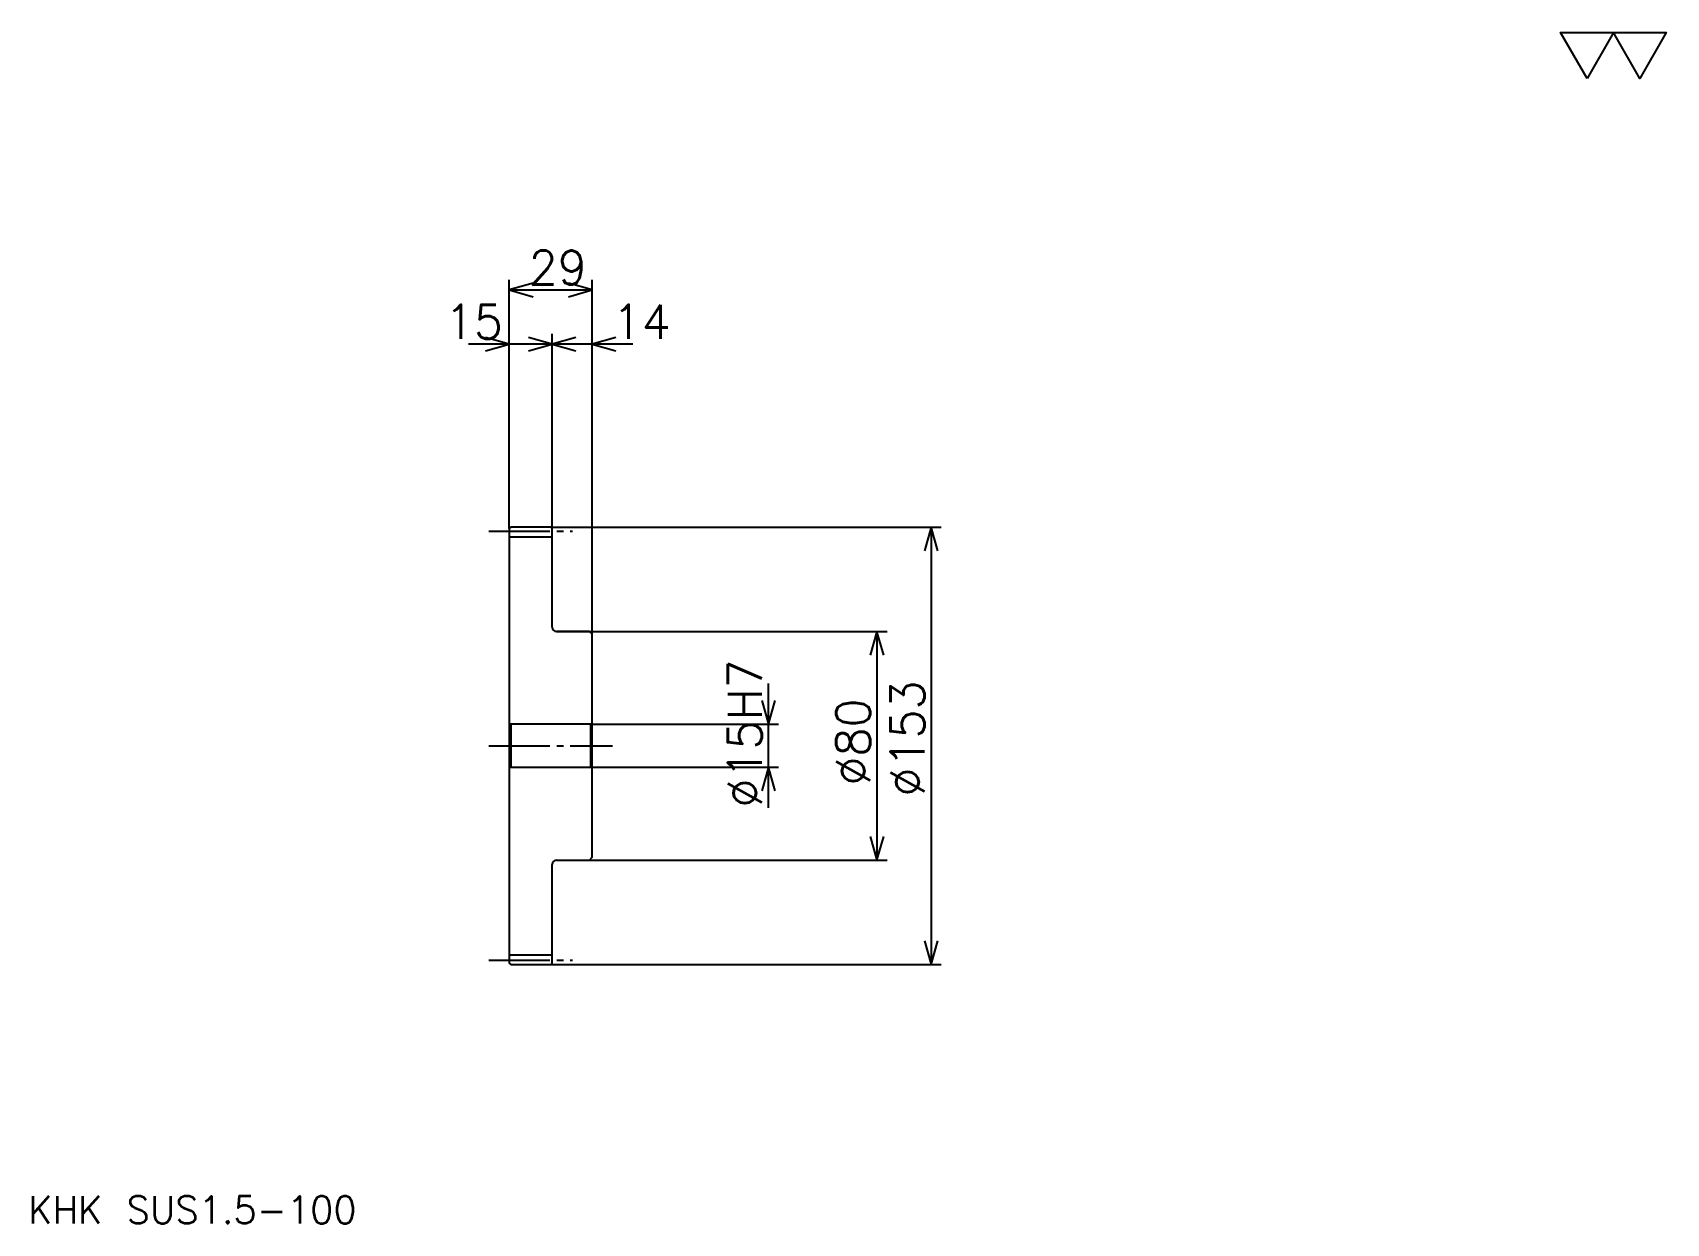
# Model space of a CAD drawing. Extents: x 25 to 596, y 26 to 443.
import ezdxf

# ---------------------------------------------------------------- set-up
doc = ezdxf.new("R2010")
doc.units = 0
doc.linetypes.add('DASHDOT', pattern=[28.434782, 21.326087, -2.369565, 2.369565, -2.369565])
doc.layers.get('0').update_dxf_attribs({"linetype": 'CONTINUOUS'})
doc.layers.add('DASHDOT', color=6, linetype='DASHDOT')
doc.styles.add('KANJI', font='TXT', dxfattribs={"bigfont": 'BIGFONT'})

msp = doc.modelspace()

# ---------------------------------------------------------------- linework, layer by layer
at = {"color": 5}
for p, q in [((191.934784, 269.619568), (191.934784, 356.108704)), ((220.934784, 269.619568), (220.934784, 356.108704)), ((191.934784, 352.554352), (220.934784, 352.554352)), ((206.934784, 269.619568), (206.934784, 337.152161)), ((221.152176, 333.597839), (177.717392, 333.597839)), ((235.152176, 333.597839), (192.717392, 333.597839)), ((191.934784, 269.119568), (191.934784, 269.619568)), ((206.434784, 269.619568), (220.934784, 269.619568)), ((206.934784, 269.119568), (206.934784, 269.619568)), ((220.934784, 269.619568), (342.967407, 269.619568)), ((220.934784, 232.119568), (220.934784, 269.619568)), ((339.413055, 269.619568), (339.413055, 116.619568)), ((208.434784, 233.119568), (220.934784, 233.119568)), ((220.934784, 233.119568), (324.010864, 233.119568)), ((320.456512, 233.119568), (320.456512, 153.119568)), ((282.543488, 171.402176), (282.543488, 214.83696)), ((220.934784, 200.619568), (286.097839, 200.619568)), ((220.934784, 185.619568), (286.097839, 185.619568)), ((208.434784, 153.119568), (220.934784, 153.119568)), ((220.934784, 153.119568), (324.010864, 153.119568)), ((206.434784, 116.619568), (220.934784, 116.619568)), ((220.934784, 116.619568), (342.967407, 116.619568))]:
    msp.add_line(p, q, dxfattribs=at)
at = {"color": 4}
for p, q in [((191.934784, 266.244568), (206.934784, 266.244568)), ((192.434784, 200.619568), (192.434784, 185.619568)), ((220.434784, 200.619568), (220.934784, 201.119568)), ((220.434784, 185.619568), (220.934784, 185.119568)), ((191.934784, 119.994568), (206.934784, 119.994568))]:
    msp.add_line(p, q, dxfattribs=at)
at = {"color": 7}
msp.add_lwpolyline([(568.695679, 426.521729), (559.454346, 442.539978), (596.419617, 442.539978), (587.178284, 426.521729), (577.937012, 442.539978), (568.695679, 426.521729)], dxfattribs=at)
at = {"color": 5}
for points in [[(200.228256, 354.92392), (191.934784, 352.554352), (200.228256, 350.184784)], [(212.641312, 350.184784), (220.934784, 352.554352), (212.641312, 354.92392)], [(183.641312, 331.228271), (191.934784, 333.597839), (183.641312, 335.967407)], [(198.641312, 331.228271), (206.934784, 333.597839), (198.641312, 335.967407)], [(215.228256, 335.967407), (206.934784, 333.597839), (215.228256, 331.228271)], [(229.228271, 335.967407), (220.934784, 333.597839), (229.228271, 331.228271)], [(341.782623, 261.32608), (339.413055, 269.619568), (337.043488, 261.32608)], [(322.82608, 224.826096), (320.456512, 233.119568), (318.086945, 224.826096)], [(280.17392, 208.91304), (282.543488, 200.619568), (284.913055, 208.91304)], [(284.913055, 177.326096), (282.543488, 185.619568), (280.17392, 177.326096)], [(318.086945, 161.41304), (320.456512, 153.119568), (322.82608, 161.41304)], [(337.043488, 124.913048), (339.413055, 116.619568), (341.782623, 124.913048)]]:
    msp.add_lwpolyline(points, dxfattribs=at)
at = {"color": 4}
for points in [[(206.934784, 234.619568), (206.934784, 269.119568), (206.434784, 269.619568), (192.434784, 269.619568), (191.934784, 269.119568), (191.934784, 185.119568)], [(208.434784, 153.119568), (219.934784, 153.119568), (220.934784, 154.119568), (220.934784, 232.119568), (219.934784, 233.119568), (208.434784, 233.119568)], [(191.934784, 185.119568), (192.434784, 185.619568), (220.434784, 185.619568), (220.434784, 200.619568), (192.434784, 200.619568), (191.934784, 201.119568)], [(191.934784, 185.119568), (191.934784, 117.119568), (192.434784, 116.619568), (206.434784, 116.619568), (206.934784, 117.119568), (206.934784, 151.619568)]]:
    msp.add_lwpolyline(points, dxfattribs=at)
for centre, start, end in [((208.434784, 234.619568), 180, 270), ((208.434784, 151.619568), 90, 180)]:
    msp.add_arc(centre, 1.5, start, end, dxfattribs=at)
at = {"layer": 'DASHDOT', "color": 7}
for p, q in [((184.826096, 268.119568), (214.043488, 268.119568)), ((184.826096, 193.119568), (228.043488, 193.119568)), ((184.826096, 118.119568), (214.043488, 118.119568))]:
    msp.add_line(p, q, dxfattribs=at)

# ---------------------------------------------------------------- texts
at = {"color": 7, "style": 'KANJI'}
for s, height, p in [('29', 11.847826, (198.733704, 354.450012)), ('15', 11.847826, (169.42392, 335.493469)), ('14', 11.847826, (228.043488, 335.493469)), ('KHK SUS1.5-100', 9.478261, (23.695652, 26.065218))]:
    msp.add_text(s, height=height, dxfattribs=at).set_placement(p)
for s, p in [('%%c15H7', (280.17392, 171.497284)), ('%%c153', (337.043488, 175.347839)), ('%%c80', (318.086945, 179.198364))]:
    msp.add_text(s, height=11.847826, rotation=90, dxfattribs=at).set_placement(p)

doc.saveas('drawing.dxf')
